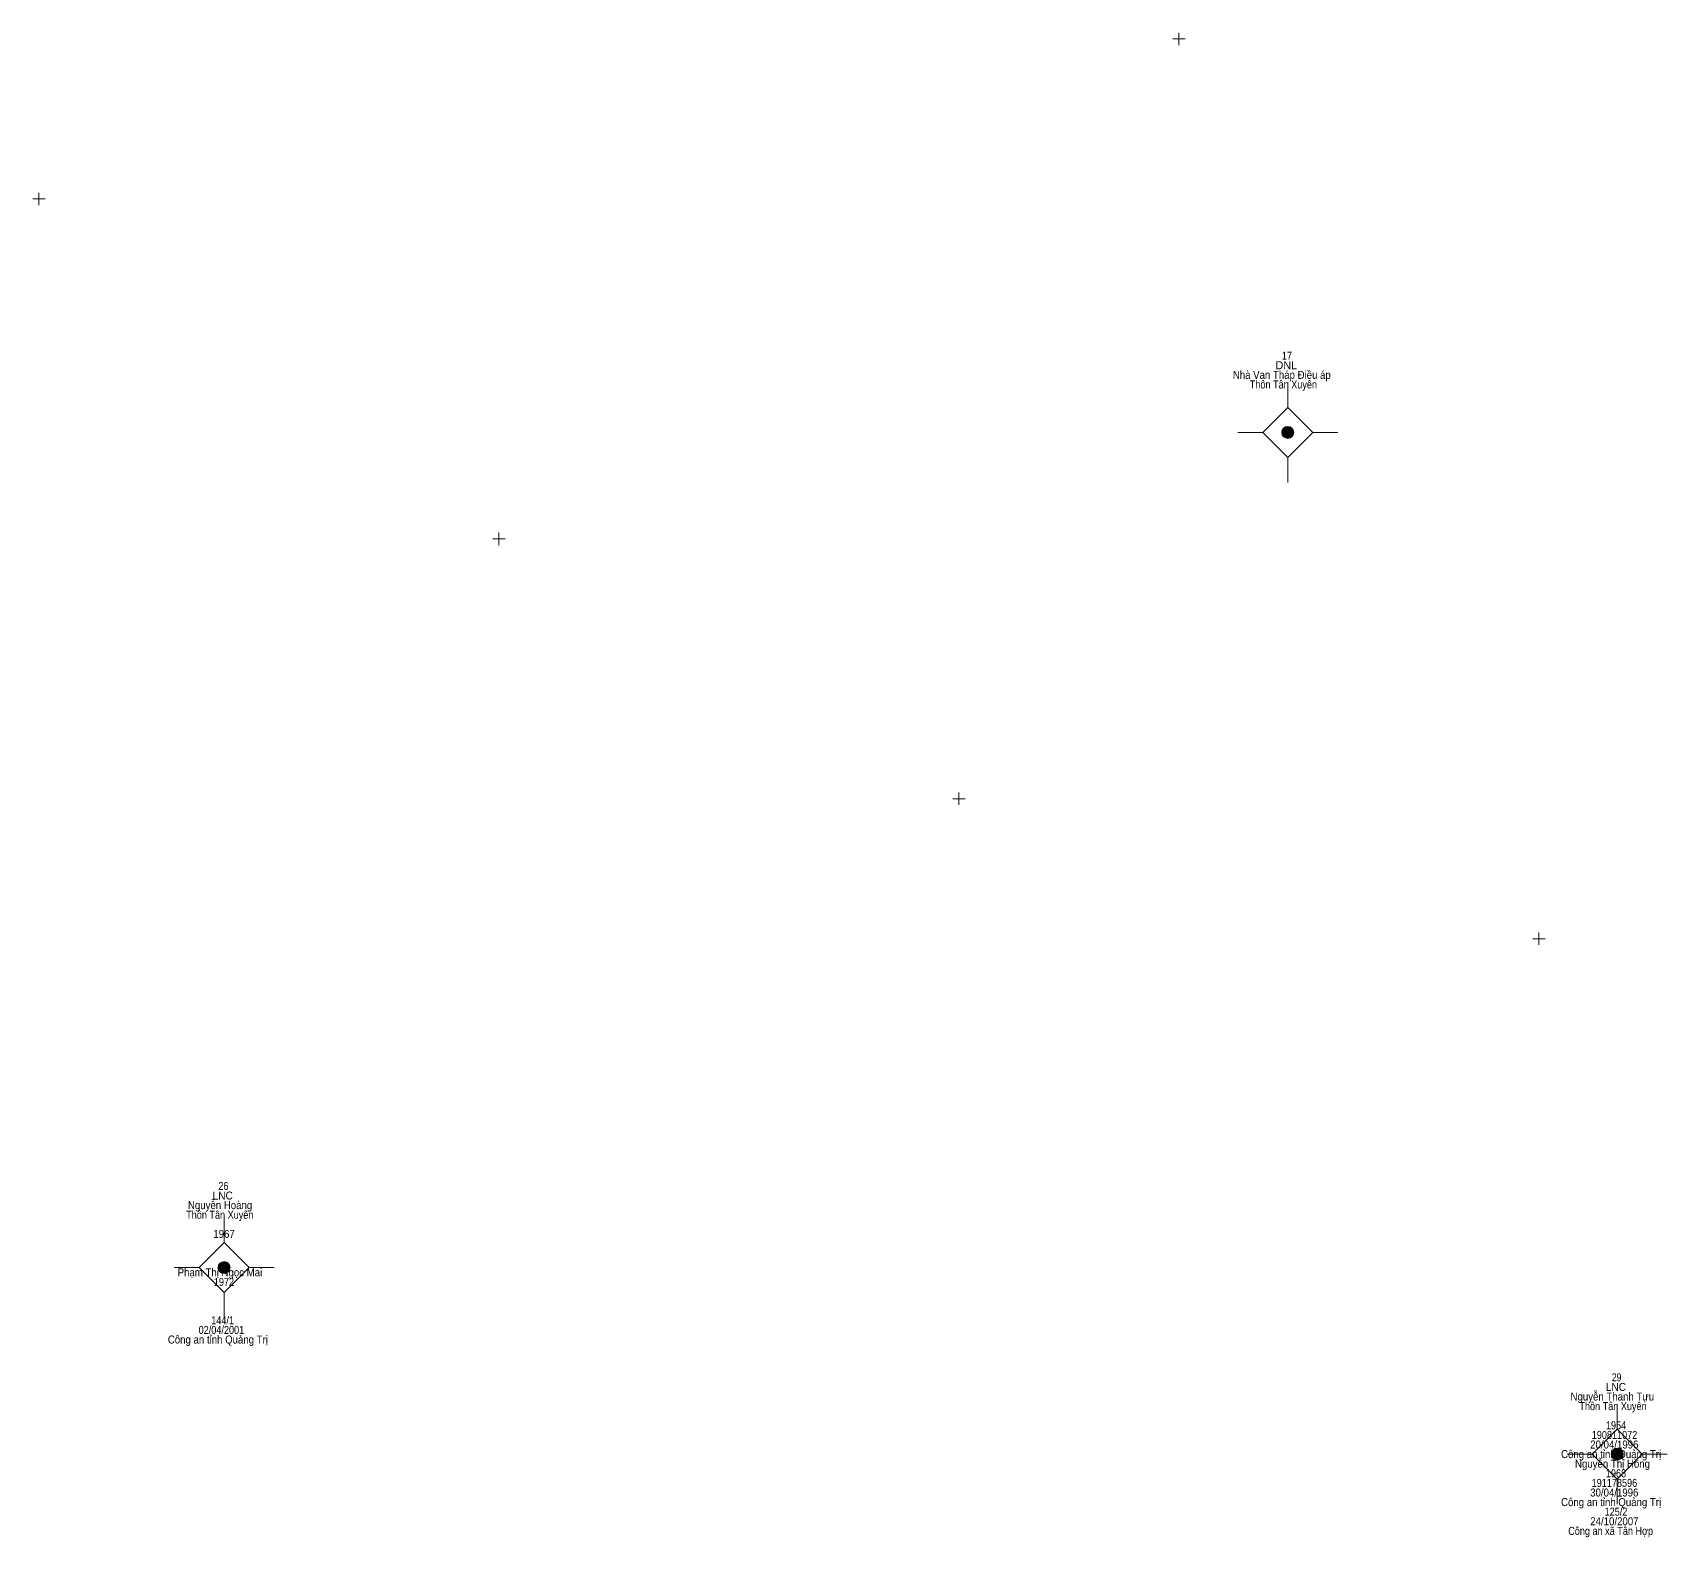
# Model space of a CAD drawing. Header units: metres. Extents: x 550999 to 552168, y 1840994 to 1841978.
# Drawn here: x 551891.7 to 551973.4, y 1841710.1 to 1841785.3 of the extents above; entities that cross this region are included whole.
import ezdxf
from ezdxf.enums import TextEntityAlignment as Align

# ---------------------------------------------------------------- set-up
doc = ezdxf.new("R2010")
doc.units = ezdxf.units.M
doc.header["$LTSCALE"] = 0.16
doc.layers.add('11', color=7, linetype='Continuous', lineweight=13)
doc.layers.add('15', color=7, linetype='Continuous')

msp = doc.modelspace()

# ---------------------------------------------------------------- hatches: boundary and pattern name
at = {"layer": '11'}
for points in [[(551954.7395, 1841765.32, 1), (551954.1395, 1841765.32, 1)], [(551954.7395, 1841765.32, 1), (551954.1395, 1841765.32, 1)], [(551901.5595, 1841723.56, 1), (551900.9595, 1841723.56, 1)], [(551971.2195, 1841714.23, 1), (551970.6195, 1841714.23, 1)]]:
    msp.add_hatch(color=256, dxfattribs=at).paths.add_polyline_path(points)

# ---------------------------------------------------------------- linework, layer by layer
for p, q in [((551949.31, 1841785), (551948.69, 1841785)), ((551949, 1841784.69), (551949, 1841785.31)), ((551892.31, 1841777), (551891.69, 1841777)), ((551892, 1841776.69), (551892, 1841777.31)), ((551954.44, 1841767.82), (551954.44, 1841766.57)), ((551954.44, 1841767.82), (551954.44, 1841766.57)), ((551953.19, 1841765.32), (551951.94, 1841765.32)), ((551953.19, 1841765.32), (551951.94, 1841765.32)), ((551956.94, 1841765.32), (551955.69, 1841765.32)), ((551956.94, 1841765.32), (551955.69, 1841765.32)), ((551954.44, 1841764.07), (551954.44, 1841762.82)), ((551954.44, 1841764.07), (551954.44, 1841762.82)), ((551915, 1841759.69), (551915, 1841760.31)), ((551915.31, 1841760), (551914.69, 1841760)), ((551938, 1841746.69), (551938, 1841747.31)), ((551938.31, 1841747), (551937.69, 1841747)), ((551967.31, 1841740), (551966.69, 1841740)), ((551967, 1841739.69), (551967, 1841740.31)), ((551901.26, 1841726.06), (551901.26, 1841724.81)), ((551900.01, 1841723.56), (551898.76, 1841723.56)), ((551903.76, 1841723.56), (551902.51, 1841723.56)), ((551901.26, 1841722.31), (551901.26, 1841721.06)), ((551970.92, 1841716.73), (551970.92, 1841715.48)), ((551969.67, 1841714.23), (551968.42, 1841714.23)), ((551973.42, 1841714.23), (551972.17, 1841714.23)), ((551970.92, 1841712.98), (551970.92, 1841711.73))]:
    msp.add_line(p, q, dxfattribs=at)
for points in [[(551954.44, 1841766.57), (551953.19, 1841765.32), (551954.44, 1841764.07), (551955.69, 1841765.32)], [(551954.44, 1841766.57), (551953.19, 1841765.32), (551954.44, 1841764.07), (551955.69, 1841765.32)], [(551901.26, 1841724.81), (551900.01, 1841723.56), (551901.26, 1841722.31), (551902.51, 1841723.56)], [(551970.92, 1841715.48), (551969.67, 1841714.23), (551970.92, 1841712.98), (551972.17, 1841714.23)]]:
    msp.add_lwpolyline(points, close=True, dxfattribs=at)
for centre in [(551954.4395, 1841765.32), (551954.4395, 1841765.32), (551901.2595, 1841723.56), (551970.9195, 1841714.23)]:
    msp.add_circle(centre, 0.3, dxfattribs=at)

# ---------------------------------------------------------------- texts
at = {"layer": '15'}
for s, width, p in [('17', 0.85, (551954.4, 1841768.96)), ('17', 0.85, (551954.4, 1841768.96)), ('Nhà Van Tháp Điều áp', 0.9, (551954.145, 1841768)), ('Nhà Van Tháp Điều áp', 0.9, (551954.145, 1841768)), ('Thôn Tân Xuyên', 0.85, (551954.225, 1841767.52)), ('Thôn Tân Xuyên', 0.85, (551954.225, 1841767.52)), ('26', 0.85, (551901.225, 1841727.44)), ('Nguyễn Hoàng', 0.9, (551901.06, 1841726.48)), ('LNC', 0.95, (551901.19, 1841726.96)), ('Thôn Tân Xuyên', 0.85, (551901.045, 1841726)), (' 1967', 0.9, (551901.19, 1841725.04)), (' Phạm Thị Ngọc Mai', 0.9, (551900.985, 1841723.12)), (' 1972', 0.85, (551901.19, 1841722.64)), ('144/1', 0.85, (551901.185, 1841720.72)), ('Công an tỉnh Quảng Trị', 0.9, (551900.95, 1841719.76)), ('02/04/2001', 0.85, (551901.125, 1841720.24)), ('LNC', 0.95, (551970.85, 1841717.39)), ('29', 0.8, (551970.885, 1841717.87)), ('Nguyễn Thanh Tựu', 0.9, (551970.67, 1841716.91)), ('Thôn Tân Xuyên', 0.85, (551970.705, 1841716.43)), ('190811072', 0.85, (551970.78, 1841714.99)), ('1954', 0.85, (551970.855, 1841715.47)), ('Công an tỉnh Quảng Trị', 0.9, (551970.61, 1841714.03)), ('20/04/1996', 0.9, (551970.77, 1841714.51)), ('Nguyễn Thị Hồng', 0.9, (551970.68, 1841713.55)), ('191178596', 0.85, (551970.775, 1841712.59)), ('1968', 0.85, (551970.855, 1841713.07)), ('Công an tỉnh Quảng Trị', 0.9, (551970.61, 1841711.63)), ('30/04/1996', 0.9, (551970.77, 1841712.11)), ('125/2', 0.85, (551970.855, 1841711.15)), ('Công an xã Tân Hợp ', 0.85, (551970.65, 1841710.19)), ('24/10/2007', 0.9, (551970.775, 1841710.67))]:
    msp.add_text(s, height=0.4, dxfattribs=dict(at, width=width)).set_placement(p, align=Align.CENTER)
msp.add_text('DNL', height=0.4, dxfattribs=at).set_placement((551954.37, 1841768.48), align=Align.CENTER)
msp.add_text('DNL', height=0.4, dxfattribs=at).set_placement((551954.37, 1841768.48), align=Align.CENTER)

doc.saveas('drawing.dxf')
